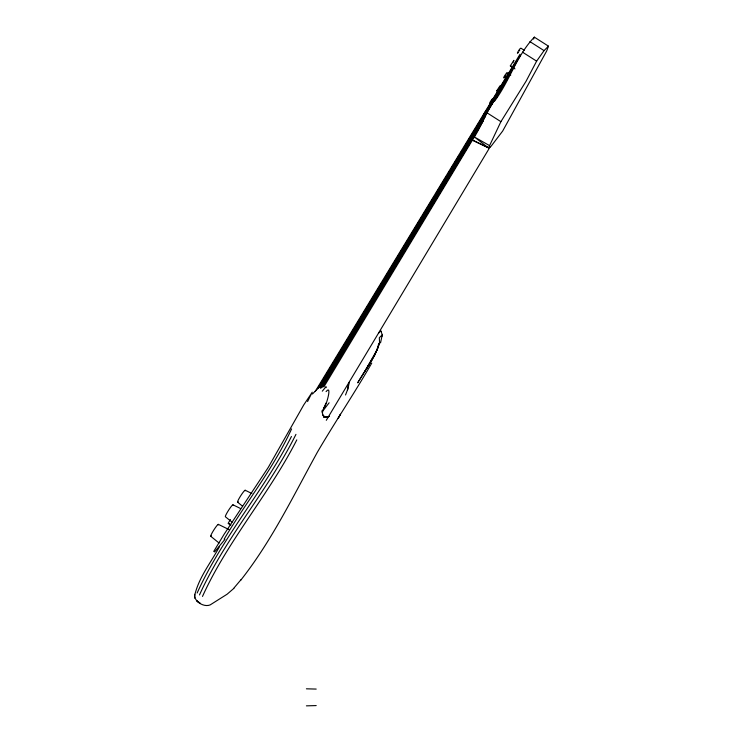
<?xml version="1.0" encoding="UTF-8"?>
<svg xmlns="http://www.w3.org/2000/svg" width="743" height="743" viewBox="0 0 743 743"><rect width="100%" height="100%" fill="white"/><g stroke="black" fill="none" stroke-linecap="round" stroke-linejoin="round"><path stroke-width="1.11" d="M322.676 410.182L322.546 412.346L322.007 410.675M380.853 331.601L380.89 331.034A7.792 0.882 -57.5 0 0 379.459 332.075L378.512 333.273M380.537 342.904L382.264 334.787L380.89 331.034M500.132 85.686L496.584 91.036L497.373 90.284M518.354 52.474C515.308 56.124 520.406 46.902 520.704 48.564M349.368 382.116L347.947 388.635L345.532 394.988M363.476 373.683L357.689 382.84C364.822 369.986 375.475 358.405 378.67 343.74M326.103 387.623L326.056 386.639L322.295 391.171M347.613 389.49L347.445 390.103L348.346 385.376L348.328 386.267M494.643 101.048C509.707 80.903 516.691 55.353 534.338 37.15L548.473 46.159L544.052 50.626L536.622 61.149L526.063 81.238L500.903 121.666L488.495 147.903L472.325 140.186C481.743 126.319 486.656 110.029 497.095 96.785M381.902 336.421L382.227 335.344M377.648 348.681L379.58 342.421L379.32 337.759L382.264 334.787M362.946 374.528C368.89 364.061 376.487 354.253 379.58 342.421M291.581 428.897C273.665 468.192 246.072 502.138 224.126 539.167M323.029 410.127L323.892 407.712M533.632 39.073L534.338 37.15M548.473 46.159L546.699 50.951L502.667 131.056L491.049 146.287L488.495 147.903L474.313 136.935L489.238 145.433M199.486 594.929C225.296 537.802 268.121 490.408 295.955 434.358M197.136 593.016C222.343 537.3 263.793 490.872 291.442 436.475M202.495 596.425C227.702 540.709 269.152 494.281 296.791 439.884M323.707 408.492L325.982 403.124M324.236 407.248C326.177 406.152 332.511 383.787 326.084 391.626M492.767 99.163C493.436 96.534 488.197 104.522 489.99 103.453M513.636 61.223L513.887 60.341L510.311 65.867L514.973 68.885M377.5 348.829L373.998 356.203L374.704 355.024M506.605 74.021C508.305 70.009 502.064 78.999 504.042 77.876M307.565 401.564L312.236 392.193L303.748 404.907L268.26 467.412L224.005 534.449L213.733 551.427L214.634 551.9L224.953 539.325M377.23 349.479L364.246 372.41M371.751 363.095C354.476 393.223 334.963 422.07 317.447 452.088C293.439 495.674 271.697 540.969 240.723 580.237M499.389 87.247L499.658 86.755M512.846 62.681L513.153 62.152M491.968 100.621L492.284 100.091M372.559 358.553L366.801 368.324L369.113 364.646M338.009 418.467L340.526 414.241L338.604 417.455M326.288 420.297L490.213 146.724L489.005 147.486M230.441 519.524L228.12 523.378L230.813 525.097M323.855 386.908L472.464 140.037L487.399 147.207M320.001 386.397L384.326 280.195M385.524 278.216L396.948 259.353M398.146 257.366L409.569 238.512M410.768 236.525L437.218 192.855M439.02 189.874L452.246 168.039M455.858 162.085L463.065 150.179M464.273 148.191L466.678 144.216M470.886 137.269L475.696 129.328M476.895 127.35L479.3 123.375M481.102 120.403L484.111 115.434M485.309 113.456L486.516 111.469M489.516 106.5L496.733 94.593M497.931 92.606L499.138 90.627M502.742 84.665L505.751 79.705M320.855 386.444L388.728 274.288M389.926 272.3L422.962 217.708M424.169 215.73L435.584 196.867M436.782 194.889L467.412 144.263M469.214 141.291L476.421 129.375M477.628 127.397L484.835 115.481M490.844 105.562L499.853 90.674M320.196 387.846L507.144 79.167M322.369 385.422L380.555 289.148M381.763 287.16L402.158 253.419M403.356 251.431L414.752 232.578M415.95 230.59L432.147 203.796M433.345 201.808L436.345 196.849M437.553 194.861L448.948 176.007M454.948 166.079L464.542 150.197M474.145 134.316L477.136 129.356M478.343 127.369L483.136 119.428M321.645 386.899L485.625 115.936M322.685 386.379L372.457 303.971M373.655 301.992L434.813 200.712M436.011 198.734L456.397 164.974M457.604 162.986L480.387 125.261M322.564 386.871L483.331 120.877M315.19 391.477L520.026 54.248M318.923 386.666L368.788 304.435M369.995 302.447L381.41 283.622M382.608 281.643L383.815 279.656M385.013 277.678L394.031 262.818M395.23 260.83L396.428 258.852M397.635 256.874L409.049 238.048M410.247 236.06L421.671 217.235M422.869 215.256L434.284 196.431M435.491 194.452L446.905 175.627M448.103 173.639L449.905 170.667M451.707 167.695L453.509 164.723M454.716 162.745L459.518 154.813M460.725 152.835L462.527 149.863M464.329 146.891L466.13 143.919M467.328 141.932L472.139 134.009M473.337 132.031L475.139 129.059M476.95 126.078L478.752 123.106M479.95 121.128L484.761 113.205M485.959 111.218L487.761 108.246M488.959 106.268L497.373 92.392M498.581 90.414L500.383 87.442M501.581 85.454L509.995 71.588M511.193 69.601L512.995 66.629M318.394 387.967L520.221 55.697M319.713 387.122L513.794 67.093M219.501 546.607C210.845 562.767 198.335 578.026 194.527 596.202C195.567 602.322 204.251 607.347 210.12 604.932L227.107 594.214L233.924 588.326M519.403 50.933L519.738 50.385M484.594 113.92L484.938 113.373M505.333 76.139L505.686 75.591M504.636 77.133L504.98 76.659M329.112 402.799L322.304 411.687M240.825 579.893L233.961 588.019M320.735 388.217L323.066 386.026M485.458 111.45L482.551 116.595M312.45 394.022L318.728 387.632L322.778 385.961M510.868 65.523L510.348 65.941M322.555 414.78L325.369 417.26L329.474 416.321M324.422 416.999L327.143 416.814L323.604 417.148L328.369 416.767M306.404 705.85L316.202 705.581M326.186 417.111L327.031 417.083L324.171 416.647M306.404 688.817L316.202 689.077M501.163 90.154L500.448 89.68M514.797 65.096L514.295 64.799M245.162 490.231L251.886 493.519M232.958 504.803L240.648 508.565M218.331 524.354L228.9 529.527M529.926 41.627L544.052 50.626M520.824 48.119L524.484 50.403M522.487 52.149L536.622 61.149M507.06 72.703L510.766 75.062M486.767 112.657L500.903 121.666M228.928 523.666L230.72 524.809M237.611 502.194L242.608 506.234M232.076 522.153L225.408 516.775A7.077 0.808 -57.5 0 1 229.104 509.429A7.077 0.808 -57.5 0 1 232.986 505.333M210.78 536.316L219.111 543.049M323.242 415.876L322.072 412.049M238.215 501.813A7.077 0.808 -57.5 0 1 240.556 496.018A7.077 0.808 -57.5 0 1 245.19 490.761M211.383 535.935A7.077 0.808 -57.5 0 1 213.724 530.14A7.077 0.808 -57.5 0 1 218.358 524.883M194.582 594.391L194.647 597.827L194.582 594.391M197.87 601.654L196.811 600.883L200.081 603.279L197.87 601.654"/></g></svg>
